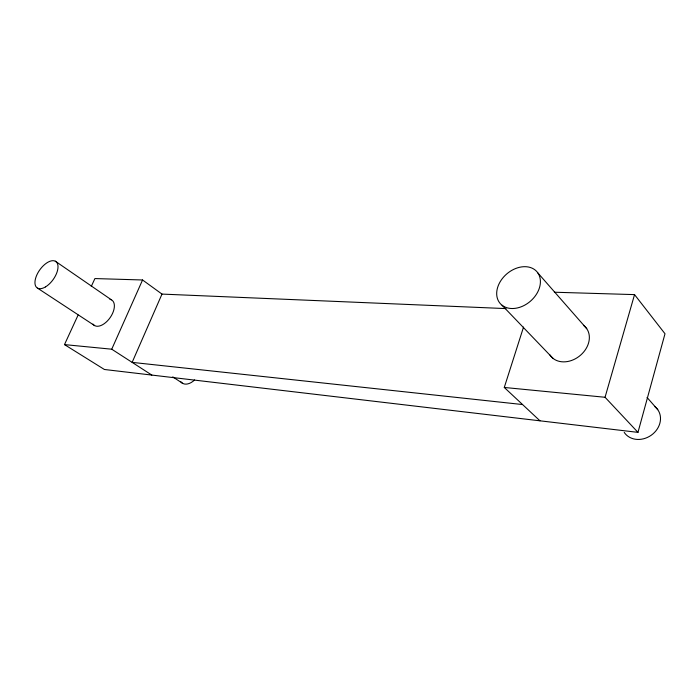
<?xml version="1.0" encoding="UTF-8"?>
<svg xmlns="http://www.w3.org/2000/svg" width="700" height="700" viewBox="0 0 700 700"><rect width="100%" height="100%" fill="white"/><g stroke="black" fill="none" stroke-linecap="round" stroke-linejoin="round"><path stroke-width="1.05" d="M78.111 315.035L64.487 344.601L104.405 369.486L637.971 432.364L665 333.751L634.541 294.613L554.356 292.224M637.971 432.364L605.054 397.276L634.541 294.613M539.971 420.814L504.28 387.459L523.548 327.058M506.012 308.595L161.998 294.088L132.143 362.373L522.559 404.547M64.487 344.601L111.737 349.204L142.564 279.983L161.998 294.088M91.28 286.449L94.911 278.565L142.564 279.983M504.28 387.459L605.054 397.276M111.737 349.204L151.83 375.078M37.511 288.129L94.649 325.623M172.76 376.863L182.648 383.355M55.291 261.188L111.396 299.81M502.049 305.261L553.026 358.382M537.898 272.983A24.29 18.06 -40.6 0 1 517.694 307.877A24.29 18.06 -40.6 0 1 500.054 281.942A24.29 18.06 -40.6 0 1 537.898 272.983L586.74 328.676M647.045 397.451L657.764 409.675M583.476 325.316A22.636 17.876 -38.6 0 1 580.694 355.066A22.636 17.876 -38.6 0 1 549.911 354.935M109.944 299.329A15.409 8.566 -54.9 0 1 110.303 317.389A15.409 8.566 -54.9 0 1 93.004 324.091M194.6 379.977A14.228 8.89 -55.5 0 1 180.906 381.797M654.614 406.394A20.265 17.299 -33.6 0 1 652.969 433.886A20.265 17.299 -33.6 0 1 624.216 432.39M45.518 286.895A16.17 8.26 -54.6 0 0 56.919 262.614A16.17 8.26 -54.6 0 0 37.004 274.592A16.17 8.26 -54.6 0 0 45.518 286.895"/></g></svg>
